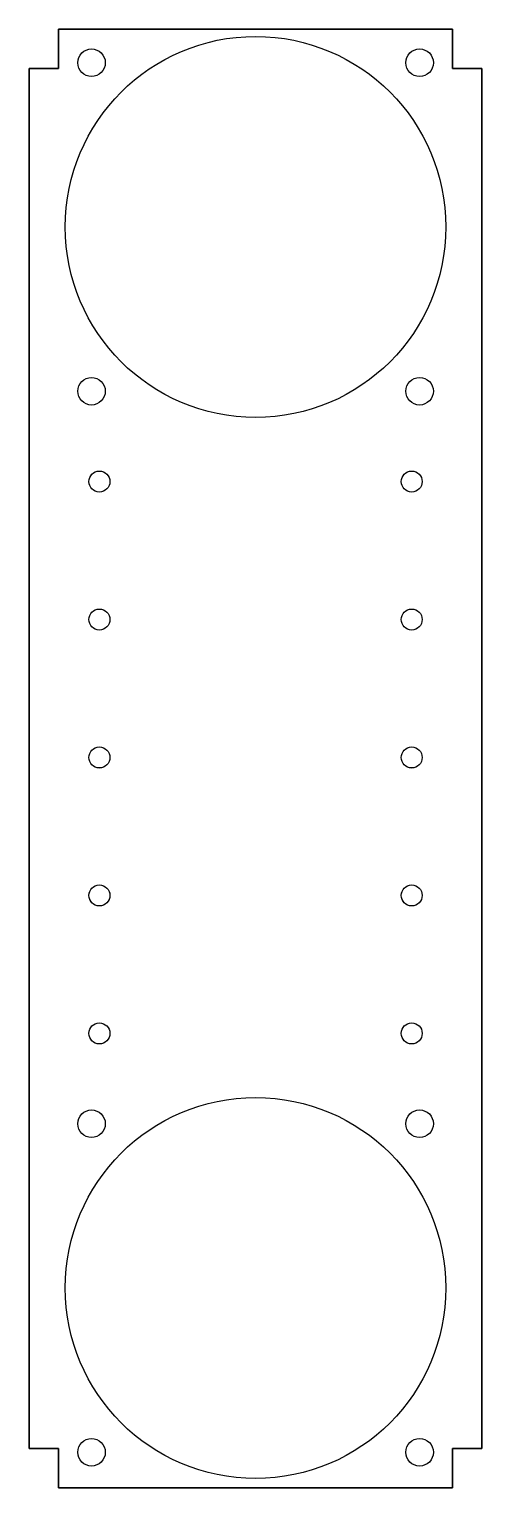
# Model space of a CAD drawing. Extents: x -6 to 63, y -59 to 163.
import ezdxf

# ---------------------------------------------------------------- set-up
doc = ezdxf.new("R2010")
doc.units = 0

msp = doc.modelspace()

# ---------------------------------------------------------------- linework, layer by layer
at = {"layer": 'layer0'}
for points in [[(58.991, 162.607, 3.019), (-1.009, 162.607, 3.019)], [(-1.009, 162.607, 3.019), (-1.009, 156.607, 3.018)], [(-1.009, 156.607, 0.018), (-1.009, 162.607, 0.019)], [(-1.009, 162.607, 0.019), (58.991, 162.607, 0.019)], [(58.991, 156.607, 3.018), (58.991, 162.607, 3.019)], [(58.991, 162.607, 0.019), (58.991, 156.607, 0.018)], [(-1.009, 156.607, 3.018), (-5.509, 156.607, 3.018)], [(-5.509, 156.607, 3.018), (-5.509, -53.416, 3.017)], [(-5.509, 156.607, 0.018), (-1.009, 156.607, 0.018)], [(-5.509, -53.416, 0.017), (-5.509, 156.607, 0.018)], [(63.491, 156.607, 3.018), (58.991, 156.607, 3.018)], [(58.991, 156.607, 0.018), (63.491, 156.607, 0.018)], [(63.491, -53.416, 3.017), (63.491, 156.607, 3.018)], [(63.491, 156.607, 0.018), (63.491, -53.416, 0.017)], [(-5.509, -53.416, 3.017), (-1.009, -53.416, 3.017)], [(-1.009, -53.416, 0.017), (-5.509, -53.416, 0.017)], [(-1.009, -53.416, 3.017), (-1.009, -59.416, 3.017)], [(-1.009, -59.416, 0.017), (-1.009, -53.416, 0.017)], [(58.991, -59.416, 3.017), (58.991, -53.416, 3.017)], [(58.991, -53.416, 3.017), (63.491, -53.416, 3.017)], [(63.491, -53.416, 0.017), (58.991, -53.416, 0.017)], [(58.991, -53.416, 0.017), (58.991, -59.416, 0.017)], [(-1.009, -59.416, 3.017), (58.991, -59.416, 3.017)], [(58.991, -59.416, 0.017), (-1.009, -59.416, 0.017)]]:
    msp.add_polyline3d(points, dxfattribs=at)
for centre, radius in [((29, 132.5, 3.018), 29), ((29, 132.5, 0.018), 29), ((4, 157.5, 3.018), 2.1), ((4, 157.5, 0.018), 2.1), ((54, 157.5, 3.018), 2.1), ((54, 157.5, 0.018), 2.1), ((4, 107.5, 3.018), 2.1), ((4, 107.5, 0.018), 2.1), ((54, 107.5, 3.018), 2.1), ((54, 107.5, 0.018), 2.1), ((5.199, 93.75, 0.018), 1.6), ((5.199, 93.749, 3.018), 1.6), ((52.799, 93.75, 0.018), 1.6), ((52.799, 93.749, 3.018), 1.6), ((5.199, 72.75, 0.018), 1.6), ((5.199, 72.749, 3.018), 1.6), ((52.799, 72.75, 0.018), 1.6), ((52.799, 72.749, 3.018), 1.6), ((5.199, 51.75, 0.018), 1.6), ((5.199, 51.749, 3.018), 1.6), ((52.799, 51.75, 0.018), 1.6), ((52.799, 51.749, 3.018), 1.6), ((5.199, 30.75, 0.018), 1.6), ((5.199, 30.749, 3.018), 1.6), ((52.799, 30.75, 0.018), 1.6), ((52.799, 30.749, 3.018), 1.6), ((5.199, 9.75, 0.018), 1.6), ((5.199, 9.749, 3.018), 1.6), ((52.799, 9.75, 0.018), 1.6), ((52.799, 9.749, 3.018), 1.6), ((29, -29, 3.019), 29), ((29, -29, 0.019), 29), ((4, -4, 3.018), 2.1), ((4, -4, 0.018), 2.1), ((54, -4, 3.018), 2.1), ((54, -4, 0.018), 2.1), ((4, -54, 3.018), 2.1), ((4, -54, 0.018), 2.1), ((54, -54, 3.018), 2.1), ((54, -54, 0.018), 2.1)]:
    msp.add_circle(centre, radius, dxfattribs=at)

doc.saveas('drawing.dxf')
